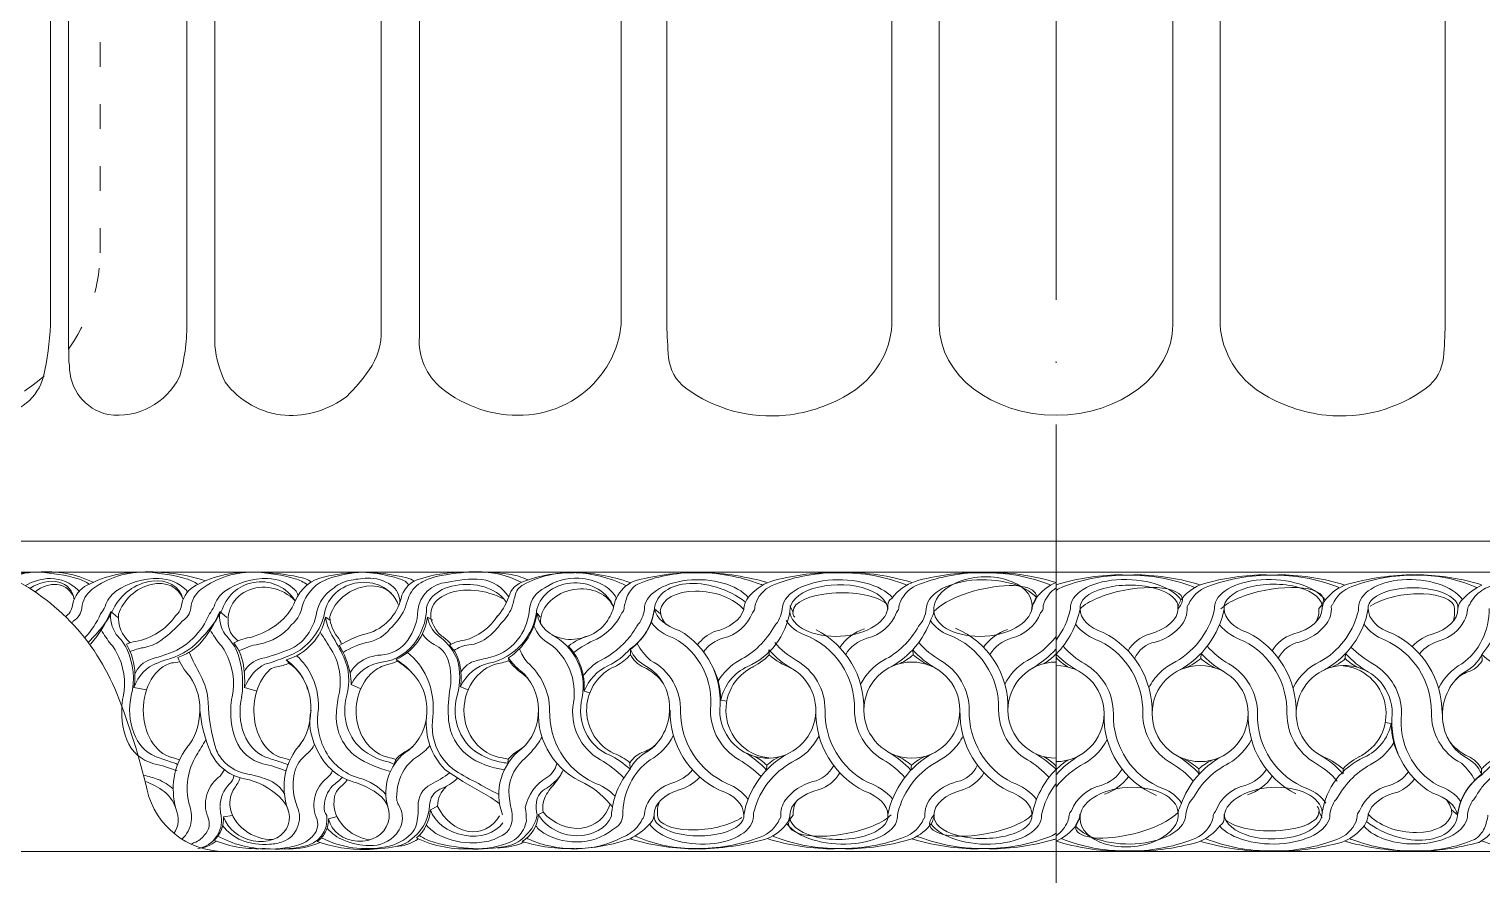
# Model space of a CAD drawing. Header units: millimetres. Extents: x 542654 to 551203, y 315718 to 321804.
# Drawn here: x 543018.8 to 543370.3, y 319995.9 to 320200.4 of the extents above; entities that cross this region are included whole.
import ezdxf

# ---------------------------------------------------------------- set-up
doc = ezdxf.new("R2010")
doc.units = ezdxf.units.MM
doc.linetypes.add('ACAD_ISO03W100', pattern=[30, 12, -18])
doc.linetypes.add('ACAD_ISO04W100', pattern=[30, 24, -3, 0, -3])
doc.layers.add('cad-block.com', color=250, linetype='Continuous')

msp = doc.modelspace()

# ---------------------------------------------------------------- linework, layer by layer
at = {"layer": 'cad-block.com', "color": 18, "lineweight": 15, "true_color": 0x000000}
for p, q in [((543023.95, 320128.89), (543023.95, 320339.15)), ((543023.95, 320339.15), (543023.95, 320128.89)), ((543028.3, 320128.89), (543028.3, 320339.15)), ((543028.3, 320339.15), (543028.3, 320122.98)), ((543056.96, 320128.89), (543056.96, 320339.15)), ((543056.96, 320128.89), (543056.96, 320339.15)), ((543063.76, 320127.68), (543063.76, 320339.15)), ((543063.76, 320127.68), (543063.76, 320339.15)), ((543103.98, 320128.89), (543103.98, 320339.15)), ((543103.98, 320127.68), (543103.98, 320339.15)), ((543113.22, 320128.89), (543113.22, 320339.15)), ((543113.22, 320125.98), (543113.22, 320339.15)), ((543162.02, 320128.89), (543162.02, 320339.15)), ((543162.02, 320128.89), (543162.02, 320339.15)), ((543173.1, 320128.89), (543173.1, 320339.15)), ((543173.1, 320128.89), (543173.1, 320339.15)), ((543227.58, 320128.89), (543227.58, 320339.15)), ((543227.58, 320128.89), (543227.58, 320339.15)), ((543239.03, 320128.89), (543239.03, 320339.15)), ((543239.03, 320128.89), (543239.03, 320339.15)), ((543295.51, 320128.89), (543295.51, 320339.15)), ((543295.51, 320128.89), (543295.51, 320339.15)), ((543306.96, 320128.89), (543306.96, 320339.15)), ((543306.96, 320128.89), (543306.96, 320339.15)), ((543361.44, 320128.89), (543361.44, 320339.15)), ((543361.44, 320128.89), (543361.44, 320339.15))]:
    msp.add_line(p, q, dxfattribs=at)
at = {"layer": 'cad-block.com', "color": 18, "linetype": 'ACAD_ISO04W100', "lineweight": 15, "ltscale": 5, "true_color": 0x000000}
msp.add_lwpolyline([(543267.27, 320405.02), (543267.27, 318905.59)], dxfattribs=at)
at = {"layer": 'cad-block.com', "color": 18, "linetype": 'ACAD_ISO03W100', "lineweight": 15, "ltscale": 0.5, "true_color": 0x000000}
msp.add_lwpolyline([(543003.86, 320107.22, 0.352848), (543035.96, 320146.29), (543035.96, 320339.15)], format="xyb", dxfattribs=at)
at = {"layer": 'cad-block.com', "color": 18, "lineweight": 15, "true_color": 0x000000}
for points in [[(543023.95, 320128.89, -0.041067), (543022.29, 320116.39, -0.31974), (543011.09, 320107.22, -0.320241), (543006.8, 320112.99, -0.027669), (543006.72, 320119.26, 0.004846), (543006.69, 320128.89, -0.043954)], [(543056.96, 320128.89, -0.070571), (543055.19, 320116.33, -0.32471), (543037.93, 320107.22, -0.36141), (543028.58, 320119.17, -0.062), (543028.38, 320120.74, 0.003537), (543028.3, 320128.89, 2.358785)], [(543103.98, 320127.68, -0.166425), (543101.06, 320118.02, -0.051088), (543095.65, 320111.62, -0.178916), (543080.72, 320107.03, -0.039412), (543080.72, 320107.03, -0.215853), (543066.26, 320115.04, -0.094492), (543063.76, 320123.91), (543063.76, 320127.68)], [(543162.02, 320128.89, -0.139997), (543157.14, 320116.74, -0.220895), (543138.34, 320107.06, -0.182114), (543118.6, 320113.58, -0.245558), (543113.22, 320125.98, -106.145097)], [(543227.58, 320128.89, -0.238585), (543217.69, 320112.51, -0.113808), (543201.89, 320107.06, -0.187792), (543177.69, 320113.63, -0.214276), (543173.53, 320121.03, -0.017504), (543173.1, 320128.89, -4.909922)], [(543306.96, 320128.89, 0.238585), (543316.85, 320112.51, 0.113808), (543332.65, 320107.06, 0.187792), (543356.85, 320113.63, 0.214276), (543361, 320121.03, 0.017504), (543361.44, 320128.89, 4.909922)], [(543066, 320001.56, -0.348656), (543047.36, 320016.36, 0.03753), (543040.04, 320039.71, 0.197208), (543011.67, 320069.06, 1.09261)], [(543021.32, 320069.06, 0.095276), (543013.7, 320068.12, 0.095276)], [(543014.41, 320067.77, -0.121986), (543021.32, 320069.06, -0.056612), (543030.63, 320067.51, -0.083829), (543033.45, 320066.16)], [(543017.89, 320065.84, -0.12994), (543024, 320067.57, -0.189132), (543030.6, 320064.81, -0.062953), (543031, 320064.31)], [(543020.85, 320069.08, -0.139448), (543034.26, 320066.64, 0.232872)], [(543047.48, 320069.06, 0.134067), (543032.87, 320065.97, 0.218392), (543029.35, 320061.43, -0.207424), (543027.86, 320058.54, -0.005536), (543027.67, 320058.27, -0.005536)], [(543029.11, 320056.81, 0.004898), (543029.55, 320057.29, 0.226053), (543031.55, 320060.41, -0.215271), (543034.05, 320064.97, -0.175876), (543047.48, 320069.06, -0.056612), (543056.79, 320067.51, -0.083829), (543059.62, 320066.16)], [(543032.21, 320053.23, 0.097029), (543036.07, 320059.02, 0.053445), (543037.2, 320060.77, -0.176097), (543039.81, 320064.46, -0.158588), (543050.16, 320067.57, -0.189132), (543056.76, 320064.81, -0.062953), (543057.16, 320064.31)], [(543073.84, 320069.06, 0.134067), (543059.23, 320065.97, 0.218392), (543055.72, 320061.43, -0.207424), (543054.23, 320058.54, -0.197649), (543044.54, 320052.33, 0.050451), (543042.35, 320051.7, 0.075052)], [(543043.25, 320049.87, -0.066625), (543046.43, 320050.83, 0.116481), (543050.66, 320052.58, 0.053382), (543055.91, 320057.29, 0.226053), (543057.91, 320060.41, -0.215271), (543060.42, 320064.97, -0.175876), (543073.84, 320069.06, -0.056612), (543083.15, 320067.51, -0.089506), (543086.15, 320066.04, -6.922024)], [(543044.4, 320044.43, -0.228967), (543048.14, 320047.98, -0.001067), (543051.89, 320049.16, 0.118264), (543058.39, 320053.05, 0.100717), (543062.43, 320059.02, 0.053445), (543063.56, 320060.77, -0.176097), (543066.17, 320064.46, -0.158588), (543076.53, 320067.57, -0.189132), (543083.12, 320064.81, -0.15458), (543083.85, 320063.45, -0.822244)], [(543045.85, 320069.11, -0.089083), (543061.49, 320067.01, -0.078687)], [(543069.57, 320050.03, -0.081747), (543074.36, 320051.68, 0.186687), (543082.31, 320056.4, 0.153042), (543084.72, 320060.1, -0.147978), (543087.43, 320065.15, -0.116159), (543091.31, 320067.54, -0.069587), (543099.51, 320069.06, -0.061389), (543106.44, 320068.02, -0.05776), (543109.39, 320067.08, -0.195391), (543110.62, 320065.94, -1.144164)], [(543070.85, 320044.94, -0.223247), (543074.95, 320048.19, 0.044193), (543081.93, 320050.48, 0.115816), (543085.44, 320053.07, 0.136382), (543088.45, 320059.59, -0.200248), (543092.15, 320064.95, -0.134958), (543096.19, 320067.06, -0.040542), (543100.64, 320067.64, -0.171541), (543106.46, 320065.91, -0.237341), (543108.52, 320061.91, 213.805506)], [(543073.84, 320069.06, -0.049351), (543084.04, 320067.92, -0.085131), (543087.17, 320066.75, -0.379116)], [(543083.18, 320062.15, -0.245882), (543090.31, 320067.98, -0.035445), (543098.5, 320069.06, -2.639422)], [(543094.76, 320049.7, -0.085747), (543100.92, 320052.16, 0.173428), (543106.11, 320055.37, 0.099677), (543109.62, 320060.08, 0.010356), (543110.49, 320062.65, -0.183892), (543113.58, 320066.54, -0.07889), (543117.28, 320068.01, -0.051544), (543127.02, 320069.17, -0.122981), (543137.87, 320066.64, -2.424902)], [(543096.45, 320044.76, -0.180053), (543101.09, 320048.53, -0.071042), (543103.86, 320049.05, 0.230858), (543110.4, 320052.61, 0.143892), (543112.89, 320059.8, -0.37268), (543119.89, 320066.62, -0.074), (543128.27, 320067.36, -0.224865), (543134.84, 320063.1, 13.018877)], [(543110.19, 320067.73, 0.062253), (543098.92, 320069.06)], [(543101.36, 320054.47, 0.262527), (543108.99, 320063.5, -0.234916), (543113.17, 320067.4, -0.085906), (543124.83, 320069.06, 6.378675)], [(543110.19, 320067.73, -0.075231), (543112.03, 320066.94, -0.075231)], [(543163.26, 320065.8, 0.112919), (543150.35, 320068.98, 0.127971), (543138.37, 320066.07, 0.219163), (543136.37, 320063.42, -0.022667), (543135.57, 320060.43, -0.099259), (543133.01, 320056.79, -0.066876), (543129.98, 320053.5, -0.149991), (543125.16, 320051.49, 0.130563), (543121.59, 320050.16, 2.937917)], [(543123.28, 320044.91, -0.212772), (543126.97, 320047.69, 0.003748), (543130.51, 320048.54, 0.18758), (543137.58, 320053.52, 0.128591), (543139.88, 320060.21, -0.268767), (543143.62, 320065.29, -0.172279), (543151.84, 320067.63, -0.10341), (543157.64, 320066.02, -0.150327), (543160.9, 320062.84, -1.681499)], [(543139.5, 320067.21, 0.076039), (543134.84, 320068.62, 0.049926), (543123.8, 320069.08)], [(543131.77, 320058.06, 0.106135), (543134.84, 320063.1, -0.266284), (543138.67, 320066.93, -0.09033), (543150.78, 320068.97, -2.675472)], [(543164.21, 320066.58, 0.018642), (543164.21, 320066.58, 0.079307), (543150.19, 320069.06)], [(543164.55, 320064.94, -0.109679), (543166.05, 320066.2, -0.103225), (543180.06, 320068.97)], [(543164.99, 320066.87, -0.000006), (543164.99, 320066.87, -0.065451), (543180.28, 320069.06)], [(543196.28, 320065.97, 0.020558), (543195.68, 320066.2, 0.093407), (543180.06, 320068.97)], [(543197.42, 320066.53, 0.016128), (543196.74, 320066.78, 0.06288), (543180.76, 320069.06)], [(543191.72, 320060.03, -0.143119), (543192.65, 320062.76, -0.152401), (543198.3, 320066.87, -0.065451), (543213.59, 320069.06)], [(543194.37, 320060.29, -0.103393), (543194.68, 320061.79, -0.214877), (543199.36, 320066.2, -0.093177), (543214.93, 320068.97, -0.071007)], [(543231.15, 320065.97, 0.020302), (543231.15, 320065.97, 0.097303), (543214.93, 320068.97)], [(543232.4, 320066.58, 0.018782), (543232.4, 320066.58, 0.074966), (543215.8, 320069.06)], [(543226.58, 320061.08, -0.287049), (543227.53, 320062.76, -0.152401), (543233.18, 320066.87, -0.065459), (543248.47, 320069.06)], [(543229.24, 320060.39, -0.096375), (543229.56, 320061.79, -0.214877), (543234.23, 320066.2, -0.093407), (543249.85, 320068.97, -0.071007)], [(543266.03, 320065.97, 0.097156), (543249.85, 320068.97)], [(543267.27, 320066.58, 0.018642), (543267.27, 320066.58, 0.0708), (543251.51, 320069.06)], [(543267.27, 320065.99, -0.018642), (543268.05, 320066.29, -0.065451), (543283.34, 320068.48, -0.065451)], [(543267.27, 320064.69, -0.066014), (543269.11, 320065.61, -0.093177), (543284.68, 320068.38)], [(543300.9, 320065.38, 0.020326), (543300.31, 320065.61, 0.093407), (543284.68, 320068.38)], [(543302.14, 320065.99, 0.01773), (543301.36, 320066.29, 0.065459), (543286.07, 320068.48, 0.065459)], [(543296.73, 320060.16, -0.160145), (543297.77, 320062.74, -0.142486), (543302.93, 320066.29, -0.065451), (543318.21, 320068.48, -0.065451)], [(543299.01, 320060.65, -0.375012), (543299.31, 320061.21, -0.214877), (543303.98, 320065.61, -0.094059), (543319.73, 320068.38, -0.071007)], [(543335.88, 320065.33, 0.024119), (543335.18, 320065.61, 0.093177), (543319.6, 320068.38)], [(543337.12, 320065.94, 0.020284), (543336.24, 320066.29, 0.065451), (543320.95, 320068.48, 0.065451)], [(543331.61, 320060.13, -0.154889), (543332.64, 320062.64, -0.142486), (543337.8, 320066.19, -0.063968), (543354.02, 320068.48)], [(543333.88, 320060.65, -0.375012), (543334.18, 320061.21, -0.214877), (543338.86, 320065.61, -0.093177), (543354.43, 320068.38, -0.071007)], [(543370.33, 320065.99, 0.017867), (543369.54, 320066.29, 0.065451), (543354.26, 320068.48, 0.065451)], [(543369.15, 320065.35, 0.022594), (543368.49, 320065.61, 0.10345), (543354.43, 320068.38)], [(543370.33, 320064.69, -0.066014), (543372.17, 320065.61, -0.127622), (543383.38, 320068.38)], [(543160.3, 320061, -0.046853), (543160.9, 320062.84, -0.173558), (543164.99, 320066.87, -0.134169)], [(543162.79, 320060.29, -0.103393), (543163.11, 320061.79, -0.135171), (543164.55, 320064.94, -0.146784)], [(543261.47, 320060.08, -0.139266), (543262.4, 320062.76, -0.134169), (543267.27, 320066.58, -0.134169)], [(543264.12, 320060.29, -0.103393), (543264.43, 320061.79, -0.146784), (543267.27, 320065.28, -0.146784)], [(543364.52, 320060.33, -0.221293), (543365.77, 320062.64, -0.091677), (543370.33, 320065.99, -0.107279)], [(543366.85, 320060.08, -0.144926), (543367.39, 320061.3, -0.128461), (543370.33, 320064.69, -0.131639)], [(543033.1, 320052.08, 0.029349), (543034.36, 320053.46, 0.085082), (543039.2, 320060.21)], [(543049.12, 320046.84, -0.027591), (543052.79, 320048.15, 0.153281), (543060.72, 320053.46, 0.085082), (543065.57, 320060.21, -1171.448465)], [(543072.67, 320053.39, 0.091292), (543079.03, 320056.65, 0.134617), (543083.18, 320062.15, -0.678127)], [(543130.05, 320047.07, 0.327229), (543141.68, 320060.12, 150.59008)], [(543150.57, 320049.66, -0.068828), (543156.14, 320052.9, 0.16839), (543162.23, 320059.28, 0.167427), (543162.79, 320060.29)], [(543158.5, 320057.02, 0.098394), (543160.3, 320061, -0.670495)], [(543164.28, 320050.39, 0.195253), (543170.11, 320060.21, 4.226524)], [(543165.83, 320056.05, 0.163446), (543167.68, 320060.15, -6.909534)], [(543181.98, 320049.83, -0.163972), (543186.63, 320053.1, 0.246599), (543193.8, 320059.28, 0.167427), (543194.37, 320060.29, -0.004862)], [(543199.14, 320056.05, 0.163446), (543200.99, 320060.15, -6.909534)], [(543216.38, 320049.21, -0.180292), (543221.51, 320053.1, 0.257063), (543228.65, 320059.38, 0.154584), (543229.24, 320060.39, -0.004862)], [(543234.02, 320056.05, 0.163446), (543235.86, 320060.15, -6.909534)], [(543251.28, 320049.17, -0.187032), (543256.38, 320053.1, 0.246599), (543263.55, 320059.28, 0.167427), (543264.12, 320060.29, -0.004862)], [(543270.75, 320060.33, -0.115094), (543267.27, 320052.66, -0.113469)], [(543273.08, 320060.24, -0.145453), (543267.27, 320049.21, -0.145453)], [(543307.96, 320060.24, -0.220603), (543297.1, 320045.37, 0.066571), (543297.1, 320045.37)], [(543297.23, 320055.8, 0.207831), (543299.01, 320060.65, 0.467619)], [(543305.61, 320060.59, -0.076886), (543305.56, 320059.84, -0.711485)], [(543330.88, 320060.33, -0.150462), (543330.1, 320056.95, 1140.797871)], [(543331.67, 320060.24, -0.0002), (543331.67, 320060.24, -0.0002)], [(543342.83, 320060.33, -0.227666), (543332.2, 320045.47, -0.227666)], [(543332.74, 320056.63, 0.172817), (543333.88, 320060.65, 0.467619)], [(543340.49, 320060.55, -0.086243), (543340.25, 320059.11)], [(543366.05, 320057.31, 0.104985), (543366.85, 320060.08, 0.023441), (543366.85, 320060.08, 1.136097)], [(543374.86, 320060.54, -0.160271), (543370.33, 320049.21, -0.145453)], [(543372.07, 320060.33, -0.123226), (543370.33, 320052.66, -0.113469)], [(543033.49, 320051.56, 0.006353), (543033.71, 320051.79, 0.083417), (543038.59, 320059.56)], [(543043.52, 320039.24, 0.168551), (543042.46, 320050.56, 0.066478), (543039.88, 320054.02, -0.182741), (543038.59, 320059.56, 3.92238)], [(543040.44, 320058.9, 0.257896), (543043.28, 320052.03, -392019.143967)], [(543054.82, 320048.48, 0.01287), (543056.34, 320049.09, 0.093266), (543060.07, 320051.79, 0.083417), (543064.95, 320059.56, -0.661199)], [(543070.21, 320038.89, 0.137673), (543068.82, 320050.56, 0.066478), (543066.24, 320054.02, -0.182741), (543064.95, 320059.56, 3.92238)], [(543075.84, 320046.83, 0.048193), (543083.69, 320049.83, 0.215502), (543090.44, 320059.95, 1.996929)], [(543081.03, 320047.89, 0.280746), (543090.52, 320058.24, 5.588893)], [(543095.65, 320039.34, 0.180093), (543094.92, 320048.52, 0.027271), (543092.08, 320053.83, -0.10274), (543090.52, 320058.24, -0.10274)], [(543091.52, 320058.12, 0.131718), (543093.42, 320053.43, -0.091647), (543094.4, 320051.69, 18.340922)], [(543104.17, 320047.31, 0.229973), (543112.61, 320052.76, 0.117172), (543114.93, 320059.39, 10.429524)], [(543107.63, 320048.04, 0.263197), (543115.16, 320058.21, 5.108955)], [(543122.44, 320039.51, 0.136177), (543122.43, 320047.86, 0.135064), (543118.29, 320053.35, -0.19006), (543115.33, 320057.65, -0.82602)], [(543132.13, 320058.56, -0.191884), (543124.12, 320052.62, 0.103334), (543120.49, 320051.42, 0.106934)], [(543134.81, 320048.34, 0.072945), (543138.28, 320051.5, 0.133742), (543141.72, 320059.15, -0.855332)], [(543164.21, 320050.56, 0.20928), (543170.03, 320059.6, 0.129765)], [(543169.28, 320057.06, 0.171369), (543174.83, 320053.17, -0.301945), (543183.64, 320035.77, 0.268572), (543190.58, 320023.72, -0.055523), (543195.89, 320019.68, -0.048784)], [(543192.7, 320046.31, 0.255515), (543202.87, 320059.62)], [(543201.98, 320057.43, 0.161371), (543206.38, 320053.95, -0.318713), (543218.52, 320035.77, 0.268575), (543225.46, 320023.72, -0.080911), (543230.68, 320019.44, -0.081294)], [(543203.66, 320059.62, 0.301195), (543204.08, 320058.18, -0.248294)], [(543227.35, 320046.21, -0.267865), (543227.35, 320046.21, 0.183586), (543236.98, 320057.62, 0.21331)], [(543236.89, 320057.37, 0.159429), (543241.25, 320053.95, -0.318713), (543253.39, 320035.77, 0.268575), (543260.33, 320023.72, -0.081294), (543265.58, 320019.42, -0.081294)], [(543236.98, 320057.62, 0.063694), (543237.74, 320059.62, -14.566342)], [(543305.56, 320059.84, -0.220522), (543295.27, 320046.95, 0.067828), (543292.29, 320044.67, 0.067828)], [(543332.74, 320056.63, -0.167244), (543326.12, 320052.2, 0.221723), (543321.05, 320048.32, 0.21466)], [(543340.25, 320059.11, -0.203725), (543331.18, 320047.48, 0.068195), (543331.18, 320047.48, 0.068195)], [(543366.05, 320057.31, -0.186494), (543360.22, 320052.54, 0.147073), (543355.19, 320049.38, 0.148769)], [(543054.62, 320021.06, 0.030989), (543048.99, 320022.78, -0.249239), (543042.44, 320028.58, -0.119922), (543041.34, 320037.75, -0.022277), (543041.54, 320038.91, 0.180983), (543039.89, 320049.83, 0.047583), (543038.61, 320051.7, -0.047891), (543036.25, 320055.13, 19.657569)], [(543080.98, 320021.06, 0.030989), (543075.36, 320022.78, -0.249239), (543068.81, 320028.58, -0.119922), (543067.71, 320037.75, -0.022277), (543067.9, 320038.91, 0.180983), (543066.25, 320049.83, 0.047583), (543064.97, 320051.7, -0.047891), (543062.61, 320055.13, 19.657569)], [(543067.49, 320054.51, 0.043632), (543069.29, 320052.46, 0.400774)], [(543068.37, 320052.01, -0.158031), (543068.37, 320052.01, -0.094301), (543072.73, 320053.39, -1.127352)], [(543106.23, 320020.88, -0.084711), (543097.95, 320024.5, -0.244148), (543093.11, 320034.39, -0.049704), (543093.73, 320039.4, 0.195952), (543091.91, 320050.37, 0.006951), (543089.23, 320054.58, -10.854549)], [(543093.85, 320051.35, -0.082612), (543101.36, 320054.47)], [(543133.81, 320021.32, -0.131559), (543124.85, 320024.8, -0.202765), (543120.3, 320033.21, -0.056499), (543120.52, 320040.2, 0.124857), (543120.2, 320047.85, 0.199329), (543116.8, 320051.6, -0.12536), (543113.96, 320054.16, 3.307301)], [(543117.05, 320055.52, 0.122166), (543118.95, 320053.43, -0.076887), (543120.89, 320051.64, 2.852258)], [(543140.93, 320056.13, 0.195227), (543144.72, 320051.8, -0.283008), (543150.51, 320037.53, 0.320836), (543157.04, 320023.72, -0.074676), (543162.68, 320019.32, -0.081294)], [(543149.33, 320051.23, -0.097494), (543154.19, 320053.71, 0.033692), (543154.19, 320053.71, 0.157416)], [(543152.88, 320044.07, -0.100998), (543157.04, 320047.75, 0.110215), (543164.21, 320053.56, 0.112441)], [(543164.21, 320053.56, 0.036546), (543165.83, 320056.05)], [(543176.11, 320055), (543176.11, 320055, -0.296896), (543185.89, 320035.73, -0.293371)], [(543185.55, 320042.75, -0.129971), (543190.58, 320047.75, 0.149601), (543199.14, 320056.05, 0.21331)], [(543214.96, 320050.87, -0.178716), (543220.95, 320055.35, 0.31947), (543220.95, 320055.35, -0.000978), (543220.95, 320055.35, -0.000978)], [(543220, 320041.98, -0.146171), (543225.46, 320047.75, 0.149601), (543234.02, 320056.05, 0.21331)], [(543249.69, 320050.97, -0.14896), (543255.53, 320055.25, 0.033692), (543255.53, 320055.25, 0.157416)], [(543254.88, 320041.98, -0.146184), (543260.33, 320047.75, 0.112441), (543267.27, 320053.56, 0.112441)], [(543300.46, 320018.58, 0.081294), (543295.21, 320022.88, -0.268505), (543288.27, 320034.92, 0.288678), (543277.85, 320052.42, -0.142365), (543271.98, 320056.49, -0.117646)], [(543290.52, 320034.9, 0.290609), (543278.71, 320054.51), (543278.71, 320054.51)], [(543289.85, 320054.14, -0.132314), (543289.85, 320054.14, 0.187603), (543284.71, 320050.06)], [(543297.23, 320055.8, -0.150244), (543291.23, 320052.2, 0.25156), (543286.29, 320048.17, 0.21133)], [(543335.33, 320018.58, 0.081294), (543330.08, 320022.88, -0.268505), (543323.14, 320034.92, 0.288999), (543312.71, 320052.43, -0.123631), (543306.8, 320056.35, -0.052437)], [(543325.39, 320034.9, 0.290613), (543313.59, 320054.51), (543313.59, 320054.51)], [(543324.59, 320054.1, -0.165719), (543324.59, 320054.1, 0.184944), (543319.58, 320050.06)], [(543368.59, 320018.76, 0.096), (543365.36, 320022.88, -0.292425), (543358.13, 320035.31, 0.296797), (543346.75, 320052.69, -0.135998), (543341.78, 320056.5, -0.119149)], [(543360.67, 320034.9, -0.036008), (543360.67, 320034.9, 0.291562), (543348.67, 320054.24), (543348.67, 320054.24)], [(543358.76, 320054.26, 182.59746), (543358.76, 320054.26, 0.142317), (543353.45, 320051.11)], [(543042.35, 320051.7, -0.12326), (543044.4, 320044.43, -0.056592), (543044.12, 320041.21, 1.219939)], [(543080.67, 320015.38, 0.185854), (543076.37, 320018.98, 0.033628), (543071.41, 320020.31, -0.197474), (543064.84, 320024.66, -0.074568), (543063.98, 320026.46, -0.066117), (543062.1, 320037.64, 0.11894), (543060.29, 320044.15, -0.024298), (543057.53, 320049.73, 7.777583)], [(543068.37, 320052.01, -0.139912), (543070.74, 320045.76, -0.053011), (543070.91, 320041.16, 37.483394)], [(543093.85, 320051.35, -0.088472), (543096.45, 320044.76, -0.057435), (543096.69, 320041.93), (543099.04, 320040.9)], [(543132.45, 320015.36, -0.025818), (543126.82, 320018.39, -0.061076), (543121.35, 320021.54, -0.18941), (543116.6, 320029.26, -0.074307), (543116.47, 320033.98, 0.134088), (543115.05, 320043.61, 0.125865), (543110.32, 320049.66, 3.907296)], [(543120.49, 320051.42, -0.158291), (543123, 320046.82, -0.086855), (543123.18, 320041.4, 1.100134)], [(543137.44, 320050.55, 0.062231), (543139.33, 320047.3, -0.214339), (543144.75, 320035.7, 0.294925), (543155.36, 320018.21, -0.122919), (543160.59, 320014.88, -0.117646)], [(543153.1, 320040.28, 0.204263), (543149.33, 320051.23, 3.948611)], [(543158.94, 320046.5, -0.267865), (543158.94, 320046.5, 0.10551), (543164.21, 320050.56, 0.081294)], [(543165.95, 320051.86, 0.096), (543169.18, 320047.75, -0.292425), (543176.41, 320035.32, 0.296797), (543187.79, 320017.94, -0.135998), (543192.76, 320014.13, -0.119149)], [(543197.79, 320050.31, 0.000208), (543197.8, 320050.3, 0.000208)], [(543199.21, 320052.05, 0.081294), (543204.46, 320047.75, -0.268505), (543211.4, 320035.7, 0.288999), (543221.83, 320018.2, -0.123631), (543227.74, 320014.28, -0.052437)], [(543234.08, 320052.05, 0.081294), (543239.33, 320047.75, -0.268505), (543246.27, 320035.7, 0.288678), (543256.69, 320018.21, -0.142365), (543262.56, 320014.14, -0.117646)], [(543261.48, 320045.81, -0.267865), (543261.48, 320045.81, 0.081061), (543267.27, 320050.56, 0.081294)], [(543267.27, 320052.66, 0.000004), (543267.27, 320052.66, 0.000004)], [(543267.27, 320052.66, -0.000004), (543267.27, 320052.66, -0.000004)], [(543267.27, 320052.66, -0.000004), (543267.27, 320052.66, -0.000004)], [(543267.27, 320052.66, 0.000004), (543267.27, 320052.66, 0.000004)], [(543297.65, 320013.26, 0.159429), (543293.29, 320016.68, -0.318713), (543281.15, 320034.86, 0.268575), (543274.21, 320046.91, -0.081294), (543268.96, 320051.21, -0.081294)], [(543332.56, 320013.2, 0.161371), (543328.16, 320016.68, -0.318713), (543316.02, 320034.86, 0.268575), (543309.08, 320046.91, -0.080911), (543303.85, 320051.19, -0.081294)], [(543365.26, 320013.57, 0.171369), (543359.71, 320017.46, -0.301945), (543350.9, 320034.86, 0.268572), (543343.96, 320046.91, -0.055523), (543338.64, 320050.95, -0.048784)], [(543370.33, 320052.66, -0.136905), (543365.44, 320046.96, 0.068195), (543365.44, 320046.96)], [(543370.33, 320052.66, -0.000004), (543370.33, 320052.66, -0.000004)], [(543053.21, 320047.15, 0.036293), (543055.25, 320047.43, 0.036293)], [(543057.57, 320044.04, -0.105968), (543054.82, 320048.48, -0.107459)], [(543077.06, 320045.53, -0.131546), (543078.71, 320046.23, 0.06113), (543081.7, 320047.04, -3.736763)], [(543086.19, 320040.69, 0.183885), (543081.7, 320047.04, 0.014971), (543081.03, 320047.89, 10.318868)], [(543081.03, 320047.89, -0.100841), (543085.14, 320043.34, 1.435164)], [(543105.14, 320015.33, 0.140326), (543098.69, 320019.29, -0.216719), (543090.19, 320026.42, -0.080842), (543088.69, 320031.59, -0.061463), (543088.69, 320034.95, 0.140584), (543087.3, 320043.73, 0.097397), (543083.53, 320048.9, 6.432445)], [(543101.94, 320044.95, -0.109003), (543105.5, 320046.76, 0.063154), (543107.93, 320047.55, -6.141469)], [(543112.26, 320043.81, 0.075944), (543108.57, 320047.29, -0.03389), (543107.63, 320048.04, -0.03389)], [(543107.63, 320048.04), (543107.93, 320047.55, -0.045603), (543111.37, 320044.86, -0.663417)], [(543133.23, 320047.19, 0.036796), (543134.91, 320047.69, -1.216476)], [(543134.81, 320048.34), (543134.91, 320047.69, 0.079215), (543137.54, 320045.03, -0.030572), (543139.48, 320043.42, -1.926078)], [(543159.92, 320046.01, 0.090638), (543163.52, 320048.33, 0.032029), (543164.33, 320049.2, 0.032029)], [(543164.33, 320049.2, 0.180148), (543167.45, 320046.13, -0.140285), (543172.28, 320042.09, -0.153209)], [(543186.15, 320038.15, 0.128532), (543184.06, 320046.41, -19.222281)], [(543197.83, 320049.1, -0.09598), (543193.46, 320045.94, -19.622148)], [(543197.83, 320049.1, 0.076771), (543203.24, 320045.85, -1.326627)], [(543232.7, 320049.1, -0.072262), (543229.53, 320047, -19.622148)], [(543232.7, 320049.1, 0.044426), (543236.2, 320046.72, -1.326627)], [(543267.27, 320049.35, -0.08041), (543264.4, 320047, -19.622148)], [(543267.27, 320048.51, 0.08041), (543270.14, 320046.16, 19.622148)], [(543302.27, 320048.23, -0.084322), (543298.72, 320046.01, 1.326627)], [(543302.27, 320048.23, 0.07015), (543305.74, 320045.95, 19.622148)], [(543307.95, 320044.97, -0.07743), (543302.38, 320049.46)], [(543337.27, 320048.19, -0.100015), (543333.7, 320046.04, 1.326627)], [(543337.27, 320048.19, 0.097777), (543340.42, 320046.01, 19.622148)], [(543365.44, 320046.96, -0.081294), (543365.44, 320046.96, 0.147638), (543359.91, 320041.15, 0.267657)], [(543370.33, 320049.21), (543370.35, 320047.62, -0.17579), (543366.94, 320044.96, 0.131284), (543363.9, 320042.98, -43.334698)], [(543370.33, 320049.21, -0.165674), (543366.23, 320045.02, -0.072831)], [(543191.71, 320045.8, 0.000001), (543191.71, 320045.8, 0.000001)], [(543079.27, 320014.82, -0.020897), (543079.27, 320014.82, 0.198166), (543079.27, 320014.82, 0.138312), (543070.95, 320019.13, -0.276717), (543062.23, 320026.78, -0.073649), (543060.13, 320035.73)], [(543102.25, 320016.11, 0.014695), (543102.25, 320016.11, 0.074847), (543097.34, 320018.34, -0.234064), (543088.21, 320026.78, -0.17384), (543087.02, 320035.73)], [(543142.04, 320035.73, 0.318818), (543153.29, 320018), (543153.29, 320018)], [(543173.87, 320035.73, -0.036008), (543173.87, 320035.73, 0.291562), (543185.87, 320016.39), (543185.87, 320016.39)], [(543209.14, 320035.73, 0.290613), (543220.95, 320016.12), (543220.95, 320016.12)], [(543244.02, 320035.73, 0.290609), (543255.83, 320016.12), (543255.83, 320016.12)], [(543128.27, 320015.9, 0.280317), (543128.27, 320015.9, -0.028633), (543119.4, 320021.35, -0.220354), (543114.95, 320034.04)], [(543348.39, 320032.48, 0.128532), (543350.48, 320024.22, -19.222281)], [(543358.43, 320015.63), (543358.43, 320015.63, -0.296896), (543348.64, 320034.9, -0.293371)], [(543061.56, 320028.64, -0.013011), (543059.32, 320024.82, 0.207103), (543057.55, 320012.98, -0.117171), (543058, 320008.84, -0.195886), (543055.75, 320004.54, -0.195886)], [(543142.93, 320029.24, -0.056045), (543140.34, 320025.68, -0.022795), (543138.29, 320023.62, 0.235098), (543134.93, 320014.96, 0.032245), (543135.31, 320012.59, -0.038781), (543135.71, 320009.84, -0.33746), (543132.5, 320005.05, -0.078815), (543130.02, 320004.07, -0.063281), (543125.4, 320003.63, -0.121478), (543117.24, 320005.93, -0.064238), (543114.91, 320007.87, 3.827273)], [(543169.1, 320023.67, -0.081294), (543169.1, 320023.67, 0.147638), (543174.63, 320029.48, 0.267657)], [(543279.66, 320028.65, -0.146184), (543274.21, 320022.88, 0.112441), (543267.27, 320017.07, 0.112441)], [(543314.54, 320028.65, -0.146171), (543309.08, 320022.88, 0.149601), (543300.52, 320014.58, 0.21331)], [(543370.21, 320021.43, 0.180148), (543367.08, 320024.49, -0.140285), (543362.26, 320028.54, -0.153209)], [(543054.27, 320011.96, -0.099627), (543053.86, 320019.38, -0.121679), (543057.08, 320026.82, -6.357955)], [(543087.86, 320027.52, -0.125563), (543085.92, 320025.06, 0.173483), (543083.01, 320020.57, 0.115836), (543083.01, 320014.49, 0.032323), (543083.66, 320012.37, -0.228234), (543083.66, 320007.29, -0.216023), (543080.3, 320003.94, -0.086474), (543076.98, 320003.31, -0.10808), (543070.19, 320004.24, -0.136488), (543065.62, 320007.83, -319075.843913)], [(543081.44, 320011.64, -0.281884), (543084.66, 320027.73, -2.604553)], [(543115.78, 320027.21, -0.093335), (543112.75, 320024.49, 0.120817), (543109.56, 320021.31, 0.139988), (543107.72, 320014.55, 0.101965), (543108.04, 320013.08, -0.1221), (543109.09, 320010.14, -0.196806), (543107.66, 320005.81, -0.227466), (543101.17, 320002.95, -0.088773), (543094.97, 320004.26, -0.116279), (543090.91, 320007.15, 0.122608)], [(543099.31, 320026.29, 0.108935), (543105.19, 320023.32, -0.041757), (543107.15, 320022.66, -0.041757)], [(543105.58, 320012.4, -0.297265), (543109.71, 320025.43, 0.080873)], [(543107.13, 320022.67), (543107.53, 320023.82, -0.074458), (543109.7, 320025.61, 0.04174), (543111.58, 320026.91, 24.307937)], [(543134.64, 320022.82, 0.02419), (543133.48, 320023.07, -0.113221), (543126.66, 320025.84)], [(543133.36, 320010.43, -0.334356), (543137.96, 320026.39, 0.532296)], [(543134.64, 320022.82), (543134.75, 320023.83, -0.096515), (543136.81, 320025.7, 0.028724), (543138.42, 320026.81, -26.089249)], [(543164.18, 320023, 0.086829), (543160.29, 320025.27)], [(543164.21, 320021.42), (543164.18, 320023, -0.17579), (543167.6, 320025.67, 0.131284), (543170.64, 320027.65, -43.334698)], [(543164.21, 320021.42, -0.165674), (543168.3, 320025.61, -0.072831)], [(543191.71, 320010.3, -0.227666), (543202.34, 320025.16, -0.227666)], [(543226.58, 320010.39, -0.220603), (543237.43, 320025.26, 0.066571), (543237.43, 320025.26)], [(543226.59, 320025.66, -0.07743), (543232.16, 320021.17)], [(543228.98, 320010.79, -0.220522), (543239.27, 320023.68, 0.067828), (543242.25, 320025.96, 0.067828)], [(543348.99, 320027.88, -0.129971), (543343.96, 320022.88, 0.149601), (543335.4, 320014.58, 0.21331)], [(543381.66, 320026.56, -0.100998), (543377.5, 320022.88, 0.110215), (543370.33, 320017.07, 0.112441)], [(543049.12, 320024.62, 0.027591), (543052.79, 320023.32, -0.032563), (543054.74, 320022.6, -0.032563)], [(543053.21, 320024.31, -0.03336), (543055.22, 320023.74, -0.03336)], [(543075.98, 320024.39, 0.020479), (543079.21, 320023.32, -0.037175), (543081.42, 320022.48, -0.037175)], [(543079.63, 320024.31, -0.03775), (543081.89, 320023.65, -0.03775)], [(543105.62, 320024.31, -0.033293), (543107.53, 320023.82, -0.045496)], [(543146.49, 320022.81, -0.181014), (543144.09, 320019.42, 0.210964), (543138.84, 320012.14, -0.035745), (543139.13, 320008.93, -0.146791), (543137.11, 320005.1, -0.099604), (543135.18, 320003.8, -0.112427), (543126.24, 320002.24, -0.052552), (543116.96, 320003.71, -0.081574), (543113.15, 320005.43, -481557.148128)], [(543133.23, 320024.21, 0.006424), (543134.75, 320023.83, -1.587277)], [(543159.68, 320010.09, -0.160271), (543164.21, 320021.42, -0.145453)], [(543164.21, 320017.97, -0.136905), (543169.1, 320023.67, 0.068195), (543169.1, 320023.67)], [(543197.27, 320022.43, 0.097777), (543194.12, 320024.62, 19.622148)], [(543194.29, 320011.52, -0.203725), (543203.36, 320023.14, 0.068195), (543203.36, 320023.14, 0.068195)], [(543197.27, 320022.43, -0.100015), (543200.84, 320024.59, 1.326627)], [(543201.8, 320014, -0.167244), (543208.42, 320018.43, 0.221723), (543213.49, 320022.3, 0.21466)], [(543232.27, 320022.4, 0.07015), (543228.8, 320024.68, 19.622148)], [(543232.27, 320022.4, -0.084322), (543235.82, 320024.62, 1.326627)], [(543237.31, 320014.83, -0.150244), (543243.31, 320018.43, 0.25156), (543248.25, 320022.46, 0.21133)], [(543261.46, 320010.39, -0.145453), (543267.27, 320021.42, -0.145453)], [(543267.27, 320022.12, 0.08041), (543264.4, 320024.47, 19.622148)], [(543273.06, 320024.82, -0.267865), (543273.06, 320024.82, 0.081061), (543267.27, 320020.07, 0.081294)], [(543267.27, 320021.28, -0.08041), (543270.14, 320023.63, -19.622148)], [(543283.26, 320021.46, -0.187032), (543278.16, 320017.53, 0.246599), (543270.99, 320011.35, 0.167427), (543270.42, 320010.34, -0.004862)], [(543307.19, 320024.42, -0.267865), (543307.19, 320024.42, 0.183586), (543297.56, 320013, 0.21331)], [(543301.83, 320021.53, 0.044426), (543298.34, 320023.91, -1.326627)], [(543301.83, 320021.53, -0.072262), (543305.01, 320023.63, -19.622148)], [(543318.16, 320021.42, -0.180292), (543313.03, 320017.53, 0.257063), (543305.89, 320011.25, 0.154584), (543305.29, 320010.24, -0.004862)], [(543336.71, 320021.53, 0.076771), (543331.3, 320024.77, -1.326627)], [(543341.84, 320024.32, 0.255515), (543331.67, 320011.01)], [(543336.71, 320021.53, -0.09598), (543341.08, 320024.69, -19.622148)], [(543342.83, 320024.83, 0.000001), (543342.83, 320024.83, 0.000001)], [(543374.62, 320024.62, 0.090638), (543371.02, 320022.29, 0.032029), (543370.21, 320021.43, 0.032029)], [(543375.59, 320024.13, -0.267865), (543375.59, 320024.13, 0.10551), (543370.33, 320020.07, 0.081294)], [(543053.67, 320016.67, 0.072204), (543050.01, 320018.98, 0.024097), (543046.47, 320020, 0.024097)], [(543054.27, 320011.96), (543054.27, 320011.96, 0.157637), (543051.5, 320016.01, 0.076231), (543046.85, 320018.5, 0.076231)], [(543065.98, 320021.21, -0.118246), (543064.57, 320019.4, 0.325983), (543062, 320009.93, -0.327377), (543061.24, 320005.54, -0.143144), (543058.81, 320003.68, -0.011188), (543057.92, 320003.35, -0.011188)], [(543092.24, 320021.1, -0.118246), (543090.84, 320019.29, 0.325983), (543088.26, 320009.81, -0.327377), (543087.5, 320005.43, -0.143144), (543085.08, 320003.57, -0.106305), (543076.27, 320002.15, -0.122174), (543064.45, 320005.27, -2.910199)], [(543065.05, 320012.4, -0.221628), (543067.3, 320017.87, 0.146544), (543068.36, 320019.94, -5.291893)], [(543068.49, 320016.87, 0.065483), (543069.87, 320019.39, 7.503547)], [(543120.54, 320020.57, -0.045129), (543115.96, 320017.73, 0.299565), (543112.92, 320012.45, -0.09087), (543112.43, 320007.93, -0.144119), (543111.27, 320005.85, -0.150915), (543105.09, 320002.67, -0.166619), (543089.52, 320004.84, -133.500069)], [(543090.17, 320012.43, -0.16978), (543092.18, 320017.39, 0.043804), (543094.59, 320019.49, -0.6587)], [(543092.6, 320013.69, -0.237758), (543094.18, 320017.16, 0.081735), (543095.78, 320018.91, -9.331702)], [(543115.65, 320012.7, -0.262287), (543118.19, 320016.65, 0.120053), (543122.49, 320019.28, 0.069073)], [(543143.17, 320011.02, -0.18765), (543144, 320015.41, -0.039095), (543145.21, 320017.06, 0.054537), (543148.05, 320021.18, 6.83049)], [(543144.04, 320016.87, 0.063521), (543146.97, 320019.43, 0.041781), (543148.05, 320021.18, 5.943578)], [(543153.29, 320018, -0.099661), (543159.95, 320012.33, 0.400997)], [(543162.47, 320010.3, -0.123226), (543164.21, 320017.97, -0.113469)], [(543164.21, 320017.97, -0.000004), (543164.21, 320017.97, -0.000004)], [(543168.49, 320013.32, -0.186494), (543174.32, 320018.09, 0.147073), (543179.35, 320021.25, 0.148769)], [(543175.78, 320016.37, 182.59746), (543175.78, 320016.37, 0.142317), (543181.09, 320019.52)], [(543209.95, 320016.52, -0.165719), (543209.95, 320016.52, 0.184944), (543214.96, 320020.57)], [(543244.69, 320016.49, -0.132314), (543244.69, 320016.49, 0.187603), (543249.83, 320020.57)], [(543263.79, 320010.3, -0.115094), (543267.27, 320017.97, -0.113469)], [(543284.85, 320019.66, -0.14896), (543279.01, 320015.38, 0.033692), (543279.01, 320015.38, 0.157416)], [(543319.58, 320019.76, -0.178716), (543313.59, 320015.28, 0.31947), (543313.59, 320015.28, -0.000978), (543313.59, 320015.28, -0.000978)], [(543336.75, 320020.32, 0.000208), (543336.74, 320020.33, 0.000208)], [(543352.56, 320020.8, -0.163972), (543347.91, 320017.53, 0.246599), (543340.74, 320011.35, 0.167427), (543340.17, 320010.34, -0.004862)], [(543370.26, 320020.24, 0.195253), (543364.42, 320010.42, 4.226524)], [(543370.33, 320020.07, 0.20928), (543364.51, 320011.02, 0.129765)], [(543067.45, 320012.23, -0.209661), (543067.45, 320012.23, -0.186865), (543068.49, 320016.87, 157667.627814)], [(543117.61, 320012.49, -0.034066), (543117.61, 320012.49, -0.197259), (543119.77, 320017.3, -3.930132)], [(543128.27, 320015.9, -0.04339), (543132.64, 320013.09, 0.356149)], [(543141.73, 320010.39, -0.083203), (543141.54, 320013.45, -0.247182), (543144.04, 320016.87, -2.400939)], [(543237.31, 320014.83, 0.207831), (543235.53, 320009.98, 0.467619)], [(543300.52, 320014.58, 0.163446), (543298.68, 320010.48, -6.909534)], [(543335.4, 320014.58, 0.163446), (543333.55, 320010.48, -6.909534)], [(543368.71, 320014.58, 0.163446), (543366.86, 320010.48, -6.909534)], [(543370.33, 320017.07, 0.036546), (543368.71, 320014.58)], [(543111.96, 320005.09, 0.215825), (543115.65, 320012.7, -7.383926)], [(543115.89, 320011.63, -0.21013), (543112.49, 320004.82, -4.567109)], [(543168.49, 320013.32, 0.104985), (543167.69, 320010.54, 0.023441), (543167.69, 320010.54, 1.136097)], [(543194.05, 320010.08, -0.086243), (543194.29, 320011.52)], [(543201.8, 320014, 0.172817), (543200.66, 320009.98, 0.467619)], [(543203.66, 320010.3, -0.150462), (543204.44, 320013.68, 1140.797871)], [(543297.56, 320013, 0.063694), (543296.79, 320011.01, -14.566342)], [(543330.88, 320011.01, 0.301195), (543330.46, 320012.45, -0.248294)], [(543060.4, 320002.41, 0.397114), (543065.17, 320010.66)], [(543063.6, 320004.26, 0.118811), (543075.94, 320002.29, 0.082433), (543085.09, 320002.77, 0.413915), (543090.83, 320010.25, 1.886314)], [(543065.87, 320009.95, -0.201795), (543063.6, 320004.26)], [(543088.5, 320003.96, 0.131141), (543090.63, 320006.47, 0.120504), (543091.24, 320009.41), (543093.3, 320009.97)], [(543134.77, 320002.92, 0.176971), (543139, 320005.52, 0.170859), (543141.73, 320010.39, 30.835725)], [(543142.07, 320010.38, -0.234886), (543138.11, 320003.96, 0.555427)], [(543162.47, 320010.3, -0.273571), (543160.07, 320006.89, -0.171003), (543151.35, 320003.86, -0.163869), (543142.35, 320006.67, -0.074042), (543141.4, 320007.77, 2.685215)], [(543167.69, 320010.54, -0.144926), (543167.15, 320009.32, -0.128461), (543164.21, 320005.94, -0.131639)], [(543170.02, 320010.3, -0.221293), (543168.77, 320007.99, -0.091677), (543164.21, 320004.64, -0.107279)], [(543200.66, 320009.98, -0.375012), (543200.36, 320009.42, -0.214877), (543195.68, 320005.01, -0.093177), (543180.1, 320002.24, -0.071007)], [(543202.93, 320010.5, -0.154889), (543201.9, 320007.99, -0.142486), (543196.74, 320004.43, -0.063968), (543180.52, 320002.15)], [(543202.87, 320010.39, -0.0002), (543202.87, 320010.39, -0.0002)], [(543235.53, 320009.98, -0.375012), (543235.23, 320009.42, -0.214877), (543230.56, 320005.01, -0.094059), (543214.81, 320002.24, -0.071007)], [(543237.81, 320010.47, -0.160145), (543236.77, 320007.89, -0.142486), (543231.61, 320004.34, -0.065451), (543216.32, 320002.15, -0.065451)], [(543228.93, 320010.04, -0.076886), (543228.98, 320010.79, -0.711485)], [(543273.07, 320010.55, -0.139266), (543272.13, 320007.86, -0.134169), (543267.27, 320004.05, -0.134169)], [(543270.42, 320010.34, -0.103393), (543270.11, 320008.83, -0.146784), (543267.27, 320005.35, -0.146784)], [(543305.29, 320010.24, -0.096375), (543304.98, 320008.83, -0.214877), (543300.31, 320004.43, -0.093407), (543284.68, 320001.66, -0.071007)], [(543307.96, 320009.55, -0.287049), (543307.01, 320007.86, -0.152401), (543301.36, 320003.75, -0.065459), (543286.07, 320001.56)], [(543340.17, 320010.34, -0.103393), (543339.86, 320008.83, -0.214877), (543335.18, 320004.43, -0.093177), (543319.6, 320001.66, -0.071007)], [(543342.82, 320010.6, -0.143119), (543341.88, 320007.86, -0.152401), (543336.24, 320003.75, -0.065451), (543320.95, 320001.56)], [(543374.24, 320009.63, -0.046853), (543373.64, 320007.79, -0.173558), (543369.54, 320003.75, -0.134169)], [(543371.74, 320010.34, -0.103393), (543371.43, 320008.83, -0.135171), (543369.99, 320005.69, -0.146784)], [(543059.61, 320002.23, 0.145164), (543064.06, 320004.07, -0.275854)], [(543100.26, 320002.01, -0.091204), (543088.5, 320003.96, -0.116078)], [(543100.26, 320002.01, 0.034973), (543107.56, 320002.73, 0.146763), (543111.96, 320005.09, 0.146763)], [(543113.02, 320004.58, -0.210263), (543113.02, 320004.58, -0.134425), (543107.56, 320002.73, 0.410848)], [(543126.24, 320002.24, -0.131146), (543112.49, 320004.82, -0.136736)], [(543138.49, 320003.84, -0.023677), (543137.67, 320003.38, -4.543444)], [(543150.78, 320002.24, -0.080531), (543138.11, 320003.96, -0.078298)], [(543150.78, 320002.24, -0.104791), (543139.68, 320004.5, -0.031762), (543139.19, 320004.75, -1.384348)], [(543164.21, 320004.63, -0.018642), (543163.43, 320004.34, -0.073626), (543149.88, 320002.15, -0.065451)], [(543164.21, 320005.94, -0.066014), (543162.37, 320005.01, -0.127622), (543151.16, 320002.24)], [(543164.21, 320004.64, 0.017867), (543164.99, 320004.34, 0.065451), (543180.28, 320002.15, 0.065451)], [(543165.39, 320005.28, 0.022594), (543166.05, 320005.01, 0.10345), (543180.1, 320002.24)], [(543197.42, 320004.68, 0.020284), (543198.3, 320004.34, 0.065451), (543213.59, 320002.15, 0.065451)], [(543198.66, 320005.29, 0.024119), (543199.36, 320005.01, 0.093177), (543214.93, 320002.24)], [(543232.4, 320004.64, 0.01773), (543233.18, 320004.34, 0.065459), (543248.47, 320002.15, 0.065459)], [(543233.64, 320005.25, 0.020326), (543234.23, 320005.01, 0.093407), (543249.85, 320002.24)], [(543267.27, 320005.94, -0.066014), (543265.43, 320005.01, -0.093177), (543249.85, 320002.24)], [(543267.27, 320004.63, -0.018642), (543266.49, 320004.34, -0.065451), (543251.2, 320002.15, -0.065451)], [(543267.27, 320004.05, 0.018642), (543267.27, 320004.05, 0.0708), (543283.02, 320001.56)], [(543268.51, 320004.66, 0.097156), (543284.68, 320001.66)], [(543302.14, 320004.05, 0.018782), (543302.14, 320004.05, 0.074966), (543318.74, 320001.56)], [(543303.39, 320004.66, 0.020302), (543303.39, 320004.66, 0.097303), (543319.6, 320001.66)], [(543337.12, 320004.1, 0.016128), (543337.8, 320003.85, 0.06288), (543353.77, 320001.56)], [(543338.26, 320004.66, 0.020558), (543338.86, 320004.43, 0.093407), (543354.48, 320001.66)], [(543369.99, 320005.69, -0.109679), (543368.49, 320004.43, -0.103225), (543354.48, 320001.66)], [(543370.33, 320004.05, 0.018642), (543370.33, 320004.05, 0.079307), (543384.35, 320001.56)], [(543080.53, 320002.15, 0.107945), (543089.24, 320003.69, -2.721038)], [(543124.94, 320002.15, 0.062233), (543134.77, 320002.92, -20.36839)], [(543137.67, 320003.38, -0.089164), (543132.04, 320002.46, -138.152303)], [(543369.54, 320003.75, -0.000006), (543369.54, 320003.75, -0.065451), (543354.26, 320001.56)]]:
    msp.add_lwpolyline(points, format="xyb", dxfattribs=at)
for points in [[(543563.47, 320076.56), (542971.07, 320076.56)], [(543267.27, 320069.06), (542968.82, 320069.06)], [(542989.48, 320069.06), (543563.47, 320069.06)], [(543053.99, 320069.06), (543267.27, 320069.06)], [(543170.11, 320060.21), (543171.6, 320059)], [(543202.87, 320060.96), (543203.68, 320059.43)], [(543038.59, 320059.56), (543040.3, 320058.17)], [(543064.95, 320059.56), (543066.66, 320058.17)], [(543090.52, 320058.24), (543091.62, 320057.52)], [(543115.16, 320058.21), (543116.45, 320057.52)], [(543141.72, 320059.15), (543142.45, 320058.24)], [(543164.33, 320049.2), (543164.28, 320050.39)], [(543197.83, 320049.1), (543197.79, 320050.31)], [(543232.7, 320049.1), (543232.6, 320050.33)], [(543302.27, 320048.23), (543302.38, 320049.46)], [(543337.27, 320048.19), (543337.31, 320049.4)], [(543044.12, 320041.21), (543047.2, 320040.63)], [(543070.93, 320041.21), (543073.88, 320040.29)], [(543123.18, 320041.4), (543125.01, 320040.62)], [(543153.1, 320040.28), (543154.48, 320039.92)], [(543186.15, 320038.15), (543187.6, 320037.88)], [(543348.39, 320032.48), (543346.94, 320032.75)], [(543197.27, 320022.43), (543197.23, 320021.23)], [(543232.27, 320022.4), (543232.16, 320021.17)], [(543301.83, 320021.53), (543301.94, 320020.3)], [(543336.71, 320021.53), (543336.75, 320020.32)], [(543370.21, 320021.43), (543370.26, 320020.24)], [(543115.89, 320011.63), (543117.61, 320012.49)], [(543142.02, 320010.47), (543143.17, 320011.02)], [(543331.66, 320009.66), (543330.86, 320011.2)], [(543364.42, 320010.42), (543362.94, 320011.63)], [(543065.87, 320009.95), (543068.02, 320010.28)], [(543563.47, 320001.56), (542937.32, 320001.56)], [(543480.55, 320001.56), (543267.27, 320001.56)]]:
    msp.add_lwpolyline(points, dxfattribs=at)
for centre in [(543232.39, 320035.73), (543302.14, 320034.9)]:
    msp.add_circle(centre, 11.62, dxfattribs=at)
for centre, radius, start, end in [((543156.78, 320061.72), 13.41, 303.6334, 350.9144), ((543138.66, 320041.42), 14.21, 349.2512, 62.7692), ((543188.72, 320045.26), 10.33, 113.8713, 142.5267), ((543199.63, 320036.3), 21.14, 358.4642, 63.0509), ((543234.89, 320036.4), 20.77, 358.1108, 67.1366), ((543172.01, 320053.85), 8.47, 204.1149, 243.1774), ((543214.1, 320064.7), 21.75, 221.4157, 240.3619), ((543249.83, 320065.94), 23.25, 222.1554, 240.0001), ((543149.47, 320059.04), 18.16, 216.1416, 229.4862), ((543197.52, 320035.73), 11.62, 179.9974, 63.8195), ((543197.52, 320035.73), 11.62, 114.4256, 167.9896), ((543199.02, 320035.73), 11.62, 114.5364, 266.2956), ((543267.27, 320035.73), 11.62, 90, 270), ((543286.7, 320069.7), 28.24, 226.5138, 240.8296), ((543267.27, 320034.9), 11.62, 269.9999, 89.9999), ((543337.02, 320034.9), 13.88, 114.8821, 153.3211), ((543337.02, 320034.9), 11.62, 359.9973, 243.8194), ((543335.52, 320034.9), 11.62, 294.5363, 86.2954), ((543354.46, 320065.1), 23.25, 222.4657, 240.054), ((543382.22, 320061.16), 16.85, 225.1305, 246.2327), ((543302.15, 320034.89), 13.88, 135.2372, 153.3189), ((543299.65, 320034.23), 20.77, 178.1106, 247.1365), ((543334.9, 320034.33), 21.14, 178.464, 243.0507), ((543337.02, 320034.9), 11.62, 294.4255, 347.9895), ((543197.52, 320035.73), 13.88, 294.8822, 333.3212), ((543232.39, 320035.74), 13.88, 315.2374, 333.319), ((543180.08, 320005.53), 23.25, 42.4658, 60.0542), ((543247.84, 320000.93), 28.24, 46.5139, 60.8297), ((543152.32, 320009.47), 16.85, 45.1306, 66.2328), ((543284.71, 320004.69), 23.25, 42.1553, 59.9999), ((543320.43, 320005.93), 21.75, 41.4155, 60.3617), ((543362.53, 320016.78), 8.47, 24.1148, 63.1772), ((543345.82, 320025.37), 10.33, 293.8712, 322.5266), ((543377.75, 320008.91), 13.41, 123.6332, 170.9143)]:
    msp.add_arc(centre, radius, start, end, dxfattribs=at)
for centre, major_axis, ratio, start_param, end_param in [((543267.27, 320128.89), (-28.24, 0), 0.773036, 0, 1.570796), ((543284.64, 320060.05), (13.89, -0.5), 0.522762, 0.401935, 3.172065), ((543319.51, 320060.05), (13.9, -0.55), 0.522, 0.415421, 3.142305), ((543353.58, 320060.05), (13.09, -0.62), 0.553448, 0.426026, 3.158377), ((543284.94, 320060.61), (-11.88, -0.05), 0.45019, 3.081068, 6.34371), ((543284.94, 320060.28), (-12.92, -2.4), 0.349631, 2.663087, 5.80468), ((543319.03, 320060.28), (-12.92, -2.4), 0.349631, 2.663087, 5.80468), ((543319.81, 320060.61), (-11.88, -0.05), 0.469432, 3.083543, 6.341235), ((543353.67, 320060.56), (10.87, 0), 0.438481, -0.067934, 3.209527), ((543352.32, 320058.68), (-11.58, -1.56), 0.429444, 3.359094, 5.547793), ((543180.87, 320061.08), (10.84, 0), 0.623938, 3.270478, 4.25815), ((543214.73, 320060.35), (11.86, 0.73), 0.569484, 3.141593, 6.283185), ((543249.6, 320060.35), (11.86, 0.73), 0.569484, 3.141593, 6.283185), ((543182.37, 320059.76), (-10.84, 0.04), 0.630057, 0.005197, 0.496075), ((543180.87, 320061.08), (11.04, 0.35), 0.617858, -1.25142, -0.204884), ((543319.81, 320058.4), (11.87, 0.05), 0.612911, -0.044481, -0.044423), ((543051.62, 320035.73), (0, 11.62), 0.731358, 0.234176, 1.080349), ((543054.92, 320035.73), (0, 11.66), 0.729379, 0.190481, 2.951112), ((543078.42, 320035.73), (0.54, 11.73), 0.731342, 0.366368, 1.1189), ((543105.11, 320035.73), (0, 11.63), 0.855643, 0.093945, 1.008329), ((543131.96, 320035.7), (0, 11.59), 0.870269, 0.190265, 1.05601), ((543134.5, 320035.7), (0, 11.58), 0.905806, 0.121748, 3.019844), ((543163.01, 320035.73), (0, 11.62), 0.926275, 0.395763, 1.168691), ((543165.34, 320035.73), (-11.65, 0), 0.997391, -1.086547, 1.122499), ((543163.01, 320035.73), (1.92, 11.72), 0.90395, 3.835553, 5.960803), ((543051.62, 320035.73), (0, 11.62), 0.731358, 3.822853, 5.592341), ((543081.67, 320035.73), (0.17, 11.74), 0.723217, 0.593952, 2.918594), ((543078.42, 320035.73), (0.43, 11.89), 0.720128, 3.903974, 5.539874), ((543107.86, 320035.73), (0.8, 11.64), 0.851613, 0.717894, 2.995016), ((543105.11, 320035.73), (0, 11.63), 0.855643, 3.623152, 5.480617), ((543131.96, 320035.7), (0, 11.59), 0.870269, 3.778792, 5.680373), ((543371.53, 320034.9), (-1.92, -11.72), 0.90395, 3.835553, 5.960803), ((543051.62, 320035.73), (0, 11.63), 0.731358, 1.264296, 2.854385), ((543105.11, 320035.73), (0, 11.62), 0.855643, 1.254931, 2.59414), ((543131.96, 320035.7), (0, 11.59), 0.870269, 1.235173, 2.780378), ((543078.42, 320035.73), (0.54, 11.73), 0.731342, 1.326524, 2.916792), ((543163.01, 320035.73), (0, 11.62), 0.926275, 1.306345, 2.787281), ((543073.7, 320010.65), (-7.8, 2.66), 0.791935, 0.511907, 4.216697), ((543098.52, 320010.55), (-7.39, 1.04), 0.877375, 0.333601, 4.310603), ((543284.94, 320010.28), (-11.86, -0.73), 0.569484, 3.141593, 6.283185), ((543319.81, 320010.28), (-11.86, -0.73), 0.569484, 3.141593, 6.283185), ((543353.67, 320009.55), (-11.04, -0.35), 0.617858, -1.25142, -0.204884), ((543353.67, 320009.55), (-10.84, 0), 0.623938, 3.270478, 4.25815), ((543047.04, 320010.75), (-6.86, 4.76), 0.788594, 3.128945, 4.032783), ((543073.86, 320010.11), (-8.11, 4.63), 0.749374, 0.370389, 0.622608), ((543076, 320011.76), (-8.11, 3.68), 0.785357, 0.459837, 2.116083), ((543098.5, 320012.34), (8.35, 0.25), 0.593421, 3.079438, 3.527244), ((543100.92, 320011.7), (-7.67, 4.15), 0.800288, 0.320851, 2.02054), ((543124.95, 320012.4), (-9.19, 2.2), 0.740159, 0.420136, 2.873596), ((543125.15, 320017.66), (-2.74, 11.15), 0.776107, 1.845699, 3.804292), ((543149.84, 320017.81), (-6.27, 9.28), 0.845304, 1.741009, 3.727356), ((543214.73, 320012.23), (-11.87, -0.05), 0.612911, -0.044481, -0.044423), ((543352.17, 320010.87), (10.84, -0.04), 0.630057, 0.005197, 0.496075), ((543150.61, 320013.18), (-9.37, 2.13), 0.803976, 0.628023, 3.010817), ((543180.96, 320010.58), (-13.09, 0.62), 0.553448, 0.426026, 3.158377), ((543180.87, 320010.07), (-10.87, 0), 0.438481, -0.067934, 3.209527), ((543182.22, 320011.95), (11.58, 1.56), 0.429444, 3.359094, 5.547793), ((543215.51, 320010.34), (12.92, 2.4), 0.349631, 2.663087, 5.80468), ((543215.03, 320010.58), (-13.9, 0.55), 0.522, 0.415421, 3.142305), ((543214.73, 320010.02), (11.88, 0.05), 0.469432, 3.083543, 6.341235), ((543249.6, 320010.34), (12.92, 2.4), 0.349631, 2.663087, 5.80468), ((543249.9, 320010.58), (-13.89, 0.5), 0.522762, 0.401935, 3.172065), ((543249.6, 320010.02), (11.88, 0.05), 0.45019, 3.081068, 6.34371)]:
    msp.add_ellipse(centre, major_axis=major_axis, ratio=ratio, start_param=start_param, end_param=end_param, dxfattribs=at)
at = {"layer": 'cad-block.com', "color": 18, "lineweight": 15, "true_color": 0x000000, "extrusion": (0, 0, -1)}
for centre, major_axis, ratio, start_param, end_param in [((543267.27, 320128.89), (28.24, 0), 0.773036, 0, 1.570796), ((543021.75, 320059.21), (6.67, 6.06), 0.712844, -1.352436, 0.478034), ((543047.28, 320058.74), (7.82, 5.83), 0.751771, 4.100673, 6.59247), ((543074.84, 320056.93), (-6.96, 6.96), 1, 5.837035, 8.080081), ((543180.85, 320060.02), (-13.17, 0.21), 0.550784, -0.010689, 2.697643), ((543214.96, 320060.01), (-13.97, 0.13), 0.519689, 0, 2.708717), ((543249.83, 320060.01), (-13.97, 0.13), 0.519689, 0, 2.708324), ((543249.58, 320060.67), (11.87, 0.73), 0.611771, 3.097112, 6.327666), ((543022.95, 320058.59), (4.97, 6.63), 0.723064, -1.203026, 0.354897), ((543048.22, 320058.47), (6.78, 5.91), 0.771689, 4.043259, 6.592383), ((543076.4, 320056.65), (-8.66, 4.28), 0.8873, -0.75383, 1.95779), ((543099.36, 320058.22), (8.99, 2.21), 0.906219, 3.612066, 6.176447), ((543099.71, 320058.22), (7.52, 4.77), 0.776765, 3.812994, 6.366153), ((543124.9, 320059.66), (-9.98, 0.29), 0.649341, -0.086578, 2.773157), ((543127.52, 320057.18), (-11.44, 2.68), 0.619214, -0.583436, 1.992712), ((543151.09, 320058.25), (-9.58, 0.78), 0.860051, 0.133632, 2.758016), ((543151.54, 320057.74), (8.9, 2.03), 0.790528, 3.28829, 6.099488), ((543184.08, 320055.72), (-13.47, 6.32), 0.636888, -0.262368, 1.891872), ((543182.23, 320058.17), (-10.69, 1.78), 0.569623, -0.019029, 2.558956), ((543214.73, 320059.9), (11.87, 0.06), 0.519697, 3.106943, 6.261008), ((543215.51, 320059.58), (-11.86, 0.04), 0.38364, 0.000785, 2.717827), ((543249.6, 320060.35), (12.87, 3.23), 0.345871, 3.637152, 6.778744), ((543284.94, 320060.28), (-11.86, -0.05), 0.570546, -1.015777, 0), ((543284.94, 320060.28), (-11.86, -0.05), 0.570546, 3.141593, 4.287134), ((543319.81, 320060.28), (-11.86, -0.05), 0.570546, -1.015776, 0), ((543319.81, 320060.28), (-11.86, -0.05), 0.570546, 3.141593, 4.300206), ((543353.67, 320060.24), (10.84, 0), 0.623938, 2.05087, 3.141593), ((543353.67, 320060.24), (10.84, 0), 0.623938, 0, 1.134405), ((543352.17, 320059.08), (-11.53, -0.95), 0.763861, 2.997297, 3.465506), ((543111.64, 320056.84), (-2.41, 7.99), 0.45202, 1.535351, 1.606242), ((543150.88, 320060.71), (8.91, 2.77), 0.828349, 0.846342, 3.300815), ((543180.87, 320010.39), (-10.84, 0), 0.623938, 0, 1.134405), ((543180.87, 320010.39), (-10.84, 0), 0.623938, 2.05087, 3.141593), ((543214.73, 320010.34), (11.86, 0.05), 0.570546, 3.141593, 4.300206), ((543214.73, 320010.34), (11.86, 0.05), 0.570546, -1.015776, 0), ((543249.6, 320010.34), (11.86, 0.05), 0.570546, 3.141593, 4.287134), ((543249.6, 320010.34), (11.86, 0.05), 0.570546, -1.015777, 0), ((543182.37, 320011.55), (11.53, 0.95), 0.763861, 2.997297, 3.465506), ((543284.94, 320010.28), (-12.87, -3.23), 0.345871, 3.637152, 6.778744), ((543284.96, 320009.96), (-11.87, -0.73), 0.611771, 3.097112, 6.327666), ((543319.81, 320010.73), (-11.87, -0.06), 0.519697, 3.106943, 6.261008), ((543319.03, 320011.05), (11.86, -0.04), 0.38364, 0.000785, 2.717827), ((543350.46, 320014.9), (13.47, -6.32), 0.636888, -0.262368, 1.891872), ((543284.71, 320010.61), (13.97, -0.13), 0.519689, 0, 2.708324), ((543319.58, 320010.61), (13.97, -0.13), 0.519689, 0, 2.708717), ((543353.69, 320010.61), (13.17, -0.21), 0.550784, -0.010689, 2.697643), ((543352.31, 320012.46), (10.69, -1.78), 0.569623, -0.019029, 2.558956)]:
    msp.add_ellipse(centre, major_axis=major_axis, ratio=ratio, start_param=start_param, end_param=end_param, dxfattribs=at)

doc.saveas('drawing.dxf')
